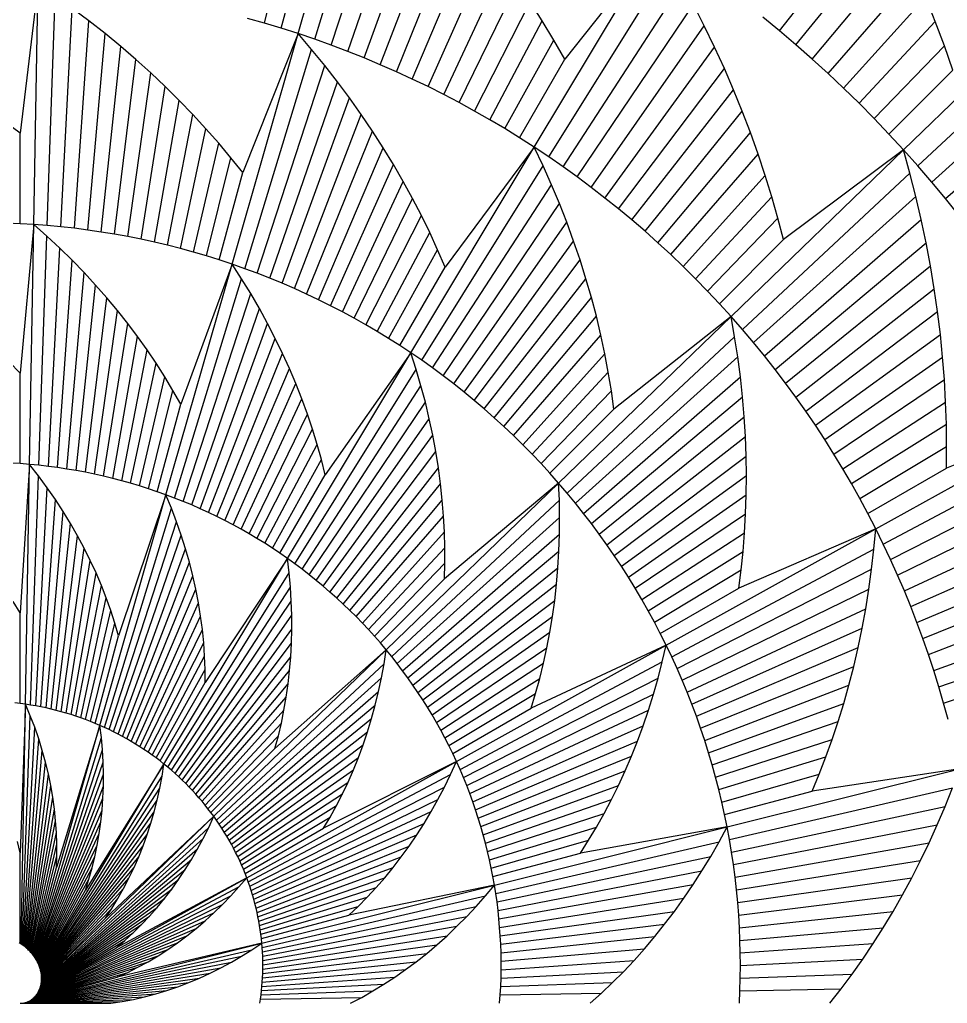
# Model space of a CAD drawing. Header units: metres. Extents: x -32.5 to 30, y -28.7 to 31.2.
# Drawn here: x -0.01 to 19.34, y 0 to 20.5 of the extents above; entities that cross this region are included whole.
import ezdxf

# ---------------------------------------------------------------- set-up
doc = ezdxf.new("R2010")
doc.units = ezdxf.units.M
for name, color, linetype in [('Fill', 3, 'Continuous'), ('Inner', 2, 'Continuous'), ('Outer', 1, 'Continuous')]:
    doc.layers.add(name, color=color, linetype=linetype)

msp = doc.modelspace()

# ---------------------------------------------------------------- linework, layer by layer
at = {"layer": 'Fill'}
for p, q in [((5.796, 20.213), (7.174, 25.02)), ((6.144, 20.096), (7.541, 24.665)), ((6.489, 19.972), (7.897, 24.305)), ((6.832, 19.843), (8.243, 23.94)), ((7.173, 19.707), (8.579, 23.571)), ((7.511, 19.566), (8.904, 23.197)), ((15.836, 20.269), (17.957, 22.984)), ((7.846, 19.419), (9.219, 22.819)), ((5.094, 20.43), (5.605, 22.479)), ((8.178, 19.267), (9.524, 22.437)), ((16.179, 19.979), (18.207, 22.483)), ((5.446, 20.325), (5.935, 22.149)), ((8.508, 19.108), (9.818, 22.052)), ((10.723, 17.846), (13.298, 22.132)), ((16.516, 19.683), (18.444, 21.981)), ((8.834, 18.944), (10.102, 21.663)), ((11.025, 17.644), (13.557, 21.696)), ((16.848, 19.381), (18.67, 21.478)), ((0.283, 16.234), (0.371, 21.233)), ((9.157, 18.775), (10.375, 21.271)), ((11.324, 17.437), (13.805, 21.258)), ((18.423, 17.791), (22.02, 21.264)), ((0.566, 16.212), (0.733, 20.987)), ((17.174, 19.074), (18.884, 20.973)), ((0.848, 16.186), (1.087, 20.735)), ((9.477, 18.6), (10.637, 20.877)), ((11.619, 17.226), (14.042, 20.818)), ((18.721, 17.457), (22.215, 20.716)), ((1.13, 16.155), (1.432, 20.478)), ((9.794, 18.419), (10.889, 20.479)), ((11.91, 17.009), (14.268, 20.376)), ((17.495, 18.761), (19.086, 20.468)), ((1.41, 16.119), (1.769, 20.214)), ((4.418, 15.407), (5.796, 20.213)), ((19.012, 17.119), (22.398, 20.167)), ((1.69, 16.078), (2.096, 19.946)), ((10.107, 18.233), (11.13, 20.08)), ((12.197, 16.787), (14.482, 19.933)), ((17.81, 18.443), (19.277, 19.962)), ((4.682, 15.314), (6.079, 19.883)), ((1.969, 16.032), (2.415, 19.672)), ((4.944, 15.217), (6.352, 19.549)), ((10.417, 18.042), (11.361, 19.678)), ((12.479, 16.561), (14.686, 19.489)), ((19.298, 16.775), (22.568, 19.618)), ((2.246, 15.982), (2.725, 19.393)), ((18.12, 18.12), (19.455, 19.455)), ((2.523, 15.926), (3.027, 19.109)), ((5.205, 15.115), (6.615, 19.212)), ((5.463, 15.009), (6.869, 18.872)), ((12.758, 16.329), (14.878, 19.044)), ((2.798, 15.866), (3.319, 18.821)), ((3.071, 15.801), (3.602, 18.528)), ((5.719, 14.898), (7.113, 18.529)), ((13.032, 16.093), (15.06, 18.598)), ((0, 16.25), (0, 18.139)), ((3.344, 15.732), (3.875, 18.232)), ((5.973, 14.783), (7.346, 18.183)), ((13.302, 15.853), (15.23, 18.151)), ((3.615, 15.658), (4.14, 17.931)), ((8.148, 13.56), (10.723, 17.846)), ((6.225, 14.664), (7.57, 17.835)), ((13.568, 15.608), (15.39, 17.704)), ((14.826, 14.318), (18.423, 17.791)), ((3.884, 15.579), (4.395, 17.627)), ((6.474, 14.541), (7.784, 17.484)), ((8.376, 13.404), (10.908, 17.456)), ((4.152, 15.495), (4.641, 17.32)), ((13.829, 15.358), (15.539, 17.257)), ((15.064, 14.047), (18.558, 17.306)), ((6.721, 14.413), (7.989, 17.132)), ((8.601, 13.244), (11.082, 17.065)), ((15.296, 13.773), (18.682, 16.821)), ((6.965, 14.281), (8.183, 16.777)), ((8.823, 13.08), (11.246, 16.673)), ((14.085, 15.104), (15.676, 16.811)), ((7.207, 14.145), (8.367, 16.422)), ((0.196, 11.234), (0.283, 16.234)), ((9.042, 12.913), (11.4, 16.281)), ((14.337, 14.846), (15.803, 16.365)), ((15.524, 13.495), (18.794, 16.338)), ((7.446, 14.005), (8.542, 16.065)), ((0.392, 11.215), (0.558, 15.99)), ((9.258, 12.742), (11.543, 15.888)), ((14.584, 14.584), (15.92, 15.92)), ((15.746, 13.213), (18.896, 15.855)), ((0.587, 11.193), (0.825, 15.742)), ((7.683, 13.86), (8.706, 15.707)), ((0.781, 11.167), (1.083, 15.49)), ((3.04, 10.601), (4.418, 15.407)), ((9.47, 12.567), (11.677, 15.496)), ((0.974, 11.138), (1.333, 15.233)), ((7.917, 13.712), (8.861, 15.348)), ((15.964, 12.927), (18.986, 15.375)), ((1.167, 11.105), (1.574, 14.973)), ((3.22, 10.533), (4.617, 15.102)), ((9.68, 12.389), (11.8, 15.104)), ((3.399, 10.462), (4.807, 14.794)), ((16.176, 12.638), (19.065, 14.896)), ((1.359, 11.07), (1.806, 14.709)), ((9.886, 12.208), (11.913, 14.712)), ((1.55, 11.03), (2.03, 14.441)), ((3.577, 10.388), (4.988, 14.485)), ((16.383, 12.346), (19.134, 14.418)), ((1.74, 10.988), (2.244, 14.171)), ((3.753, 10.311), (5.159, 14.174)), ((10.088, 12.023), (12.017, 14.321)), ((11.23, 10.844), (14.826, 14.318)), ((16.585, 12.05), (19.192, 13.944)), ((1.929, 10.942), (2.45, 13.897)), ((3.927, 10.23), (5.321, 13.861)), ((10.287, 11.834), (12.11, 13.931)), ((11.407, 10.637), (14.901, 13.896)), ((2.117, 10.893), (2.647, 13.62)), ((4.1, 10.148), (5.473, 13.547)), ((5.572, 9.274), (8.148, 13.56)), ((10.483, 11.643), (12.193, 13.542)), ((2.304, 10.841), (2.836, 13.341)), ((11.581, 10.427), (14.966, 13.476)), ((16.781, 11.75), (19.239, 13.471)), ((0, 11.25), (0, 13.139)), ((4.271, 10.062), (5.617, 13.232)), ((5.726, 9.164), (8.258, 13.215)), ((10.675, 11.448), (12.266, 13.154)), ((2.49, 10.786), (3.015, 13.059)), ((11.75, 10.214), (15.021, 13.057)), ((16.972, 11.448), (19.275, 13.001)), ((2.675, 10.727), (3.185, 12.776)), ((4.44, 9.973), (5.751, 12.917)), ((5.878, 9.051), (8.359, 12.871)), ((10.864, 11.25), (12.33, 12.768)), ((4.608, 9.881), (5.876, 12.6)), ((6.027, 8.935), (8.45, 12.528)), ((11.916, 9.999), (15.066, 12.641)), ((17.158, 11.142), (19.301, 12.534)), ((2.858, 10.665), (3.347, 12.49)), ((11.049, 11.049), (12.384, 12.384)), ((17.845, 9.891), (22.218, 12.316)), ((4.773, 9.787), (5.991, 12.284)), ((6.174, 8.817), (8.532, 12.185)), ((12.078, 9.781), (15.1, 12.228)), ((4.937, 9.69), (6.097, 11.967)), ((17.338, 10.834), (19.317, 12.07)), ((6.319, 8.697), (8.605, 11.843)), ((12.236, 9.56), (15.125, 11.817)), ((18.002, 9.572), (22.221, 11.815)), ((5.099, 9.59), (6.194, 11.65)), ((6.461, 8.574), (8.668, 11.503)), ((17.512, 10.523), (19.322, 11.61)), ((5.259, 9.487), (6.282, 11.334)), ((12.39, 9.336), (15.141, 11.409)), ((18.154, 9.25), (22.213, 11.318)), ((0.109, 6.235), (0.196, 11.234)), ((6.601, 8.449), (8.722, 11.163)), ((17.681, 10.208), (19.317, 11.153)), ((0.217, 6.218), (0.384, 10.993)), ((5.417, 9.382), (6.361, 11.018)), ((12.54, 9.111), (15.147, 11.005)), ((0.325, 6.2), (0.563, 10.749)), ((6.739, 8.322), (8.767, 10.826)), ((7.633, 7.371), (11.23, 10.844)), ((18.3, 8.926), (22.195, 10.825)), ((0.432, 6.179), (0.734, 10.502)), ((1.661, 5.794), (3.04, 10.601)), ((6.874, 8.192), (8.803, 10.491)), ((7.75, 7.227), (11.245, 10.486)), ((12.685, 8.882), (15.143, 10.603)), ((0.539, 6.157), (0.897, 10.253)), ((1.758, 5.751), (3.155, 10.32)), ((18.441, 8.599), (22.167, 10.337)), ((7.007, 8.061), (8.829, 10.157)), ((7.865, 7.082), (11.25, 10.13)), ((12.827, 8.652), (15.13, 10.205)), ((0.645, 6.133), (1.051, 10)), ((1.854, 5.706), (3.262, 10.039)), ((13.472, 7.467), (17.845, 9.891)), ((18.575, 8.27), (22.128, 9.852)), ((0.75, 6.107), (1.197, 9.746)), ((1.949, 5.66), (3.36, 9.757)), ((7.137, 7.927), (8.847, 9.826)), ((7.977, 6.934), (11.247, 9.777)), ((12.964, 8.419), (15.108, 9.811)), ((0.854, 6.079), (1.334, 9.49)), ((2.043, 5.612), (3.449, 9.475)), ((7.265, 7.791), (8.857, 9.497)), ((13.588, 7.225), (17.806, 9.468)), ((0.958, 6.05), (1.462, 9.232)), ((2.997, 4.988), (5.572, 9.274)), ((8.086, 6.785), (11.235, 9.428)), ((13.098, 8.184), (15.076, 9.421)), ((18.704, 7.939), (22.079, 9.372)), ((2.135, 5.563), (3.529, 9.193)), ((7.39, 7.653), (8.857, 9.172)), ((8.192, 6.634), (11.215, 9.081)), ((13.227, 7.947), (15.036, 9.035)), ((13.699, 6.98), (17.758, 9.048)), ((1.061, 6.018), (1.582, 8.973)), ((2.227, 5.512), (3.6, 8.911)), ((3.076, 4.923), (5.608, 8.975)), ((7.513, 7.513), (8.849, 8.849)), ((18.827, 7.607), (22.021, 8.897)), ((1.163, 5.985), (1.693, 8.712)), ((2.317, 5.459), (3.663, 8.63)), ((3.154, 4.857), (5.636, 8.678)), ((8.296, 6.482), (11.185, 8.739)), ((13.351, 7.708), (14.987, 8.653)), ((13.806, 6.734), (17.701, 8.633)), ((1.265, 5.95), (1.796, 8.45)), ((18.944, 7.272), (21.952, 8.427)), ((2.407, 5.405), (3.717, 8.349)), ((3.231, 4.79), (5.654, 8.382)), ((8.397, 6.327), (11.148, 8.4)), ((13.909, 6.486), (17.635, 8.223)), ((0, 6.25), (0, 8.139)), ((1.365, 5.914), (1.89, 8.187)), ((2.495, 5.35), (3.762, 8.069)), ((3.306, 4.722), (5.664, 8.089)), ((8.495, 6.172), (11.102, 8.066)), ((1.465, 5.876), (1.976, 7.924)), ((3.38, 4.652), (5.666, 7.798)), ((14.008, 6.237), (17.56, 7.818)), ((19.055, 6.935), (21.874, 7.961)), ((1.564, 5.836), (2.053, 7.66)), ((2.582, 5.293), (3.799, 7.79)), ((8.59, 6.015), (11.047, 7.735)), ((2.667, 5.235), (3.827, 7.512)), ((3.452, 4.581), (5.659, 7.509)), ((8.682, 5.856), (10.985, 7.409)), ((9.098, 5.043), (13.472, 7.467)), ((14.102, 5.986), (17.477, 7.418)), ((19.16, 6.597), (21.786, 7.502)), ((2.752, 5.175), (3.847, 7.235)), ((3.523, 4.509), (5.644, 7.223)), ((4.036, 3.898), (7.633, 7.371)), ((4.094, 3.817), (7.588, 7.076)), ((8.771, 5.696), (10.914, 7.088)), ((9.173, 4.877), (13.391, 7.12)), ((14.191, 5.734), (17.385, 7.024)), ((19.259, 6.258), (21.689, 7.047)), ((2.835, 5.114), (3.858, 6.961)), ((3.592, 4.436), (5.62, 6.94)), ((4.149, 3.736), (7.535, 6.784)), ((8.857, 5.535), (10.836, 6.771)), ((9.244, 4.71), (13.303, 6.778)), ((2.917, 5.052), (3.861, 6.688)), ((3.66, 4.362), (5.589, 6.66)), ((14.276, 5.48), (17.284, 6.635)), ((3.727, 4.287), (5.549, 6.384)), ((4.203, 3.654), (7.474, 6.497)), ((8.941, 5.372), (10.75, 6.459)), ((9.313, 4.542), (13.207, 6.442)), ((0.022, 1.236), (0.109, 6.235)), ((4.256, 3.571), (7.405, 6.214)), ((9.021, 5.208), (10.657, 6.153)), ((14.356, 5.225), (17.175, 6.251)), ((0.043, 1.221), (0.209, 5.996)), ((3.792, 4.211), (5.502, 6.11)), ((9.378, 4.373), (13.104, 6.11)), ((0.063, 1.207), (0.302, 5.756)), ((0.283, 0.988), (1.661, 5.794)), ((3.855, 4.134), (5.447, 5.841)), ((4.307, 3.487), (7.329, 5.935)), ((9.44, 4.203), (12.993, 5.785)), ((14.432, 4.969), (17.059, 5.874)), ((0.296, 0.97), (1.693, 5.539)), ((3.917, 4.056), (5.384, 5.575)), ((4.356, 3.403), (7.245, 5.661)), ((0.083, 1.192), (0.386, 5.514)), ((4.404, 3.318), (7.154, 5.391)), ((9.499, 4.032), (12.874, 5.465)), ((14.504, 4.713), (16.934, 5.502)), ((0.103, 1.176), (0.461, 5.272)), ((0.309, 0.951), (1.717, 5.284)), ((3.977, 3.977), (5.313, 5.313)), ((4.45, 3.233), (7.056, 5.127)), ((9.555, 3.861), (12.749, 5.151)), ((14.57, 4.455), (16.802, 5.137)), ((0.122, 1.16), (0.528, 5.028)), ((0.321, 0.932), (1.732, 5.03)), ((0.422, 0.702), (2.997, 4.988)), ((4.725, 2.619), (9.098, 5.043)), ((0.14, 1.144), (0.587, 4.784)), ((0.333, 0.914), (1.739, 4.777)), ((0.427, 0.683), (2.959, 4.735)), ((4.494, 3.147), (6.951, 4.867)), ((4.758, 2.53), (8.977, 4.773)), ((9.608, 3.688), (12.616, 4.843)), ((14.633, 4.196), (16.662, 4.778)), ((14.743, 3.676), (19.595, 4.885)), ((0.159, 1.128), (0.638, 4.539)), ((0.343, 0.895), (1.737, 4.525)), ((4.537, 3.06), (6.84, 4.613)), ((9.658, 3.515), (12.477, 4.541)), ((0.431, 0.664), (2.912, 4.485)), ((4.578, 2.973), (6.721, 4.365)), ((4.789, 2.44), (8.848, 4.508)), ((14.69, 3.936), (16.515, 4.425)), ((14.791, 3.415), (19.447, 4.49)), ((0.176, 1.111), (0.68, 4.294)), ((0.354, 0.876), (1.727, 4.275)), ((0.435, 0.645), (2.858, 4.237)), ((4.617, 2.885), (6.596, 4.122)), ((4.819, 2.35), (8.713, 4.25)), ((9.705, 3.342), (12.331, 4.246)), ((0.193, 1.094), (0.714, 4.049)), ((0.364, 0.857), (1.709, 4.027)), ((0.438, 0.626), (2.796, 3.993)), ((0.44, 0.425), (4.036, 3.898)), ((4.846, 2.26), (8.572, 3.997)), ((9.748, 3.167), (12.179, 3.957)), ((14.835, 3.153), (19.291, 4.1)), ((0.209, 1.077), (0.739, 3.804)), ((0.373, 0.837), (1.683, 3.781)), ((0.441, 0.607), (2.727, 3.753)), ((4.655, 2.797), (6.464, 3.884)), ((4.872, 2.169), (8.425, 3.751)), ((14.874, 2.891), (19.128, 3.718)), ((0.225, 1.06), (0.757, 3.559)), ((0.382, 0.818), (1.649, 3.537)), ((0.437, 0.407), (3.931, 3.666)), ((0.443, 0.588), (2.65, 3.516)), ((4.691, 2.708), (6.327, 3.653)), ((4.897, 2.078), (8.272, 3.511)), ((9.789, 2.993), (12.02, 3.675)), ((9.892, 2.466), (14.743, 3.676)), ((0.241, 1.042), (0.765, 3.316)), ((0.39, 0.799), (1.607, 3.296)), ((0.434, 0.39), (3.819, 3.439)), ((0.445, 0.569), (2.565, 3.283)), ((9.826, 2.818), (11.856, 3.4)), ((9.92, 2.29), (14.575, 3.365)), ((14.909, 2.629), (18.958, 3.343)), ((0, 1.25), (0, 3.139)), ((0.43, 0.374), (3.7, 3.217)), ((4.919, 1.987), (8.113, 3.278)), ((9.86, 2.642), (11.685, 3.131)), ((0.255, 1.024), (0.766, 3.073)), ((0.397, 0.78), (1.557, 3.057)), ((0.426, 0.357), (3.575, 3)), ((0.446, 0.55), (2.474, 3.055)), ((4.94, 1.896), (7.948, 3.051)), ((9.945, 2.114), (14.401, 3.061)), ((14.939, 2.366), (18.78, 2.974)), ((0.27, 1.006), (0.758, 2.831)), ((0.404, 0.76), (1.5, 2.821)), ((0.421, 0.341), (3.443, 2.788)), ((0.446, 0.532), (2.375, 2.83)), ((4.959, 1.805), (7.779, 2.831)), ((9.966, 1.937), (14.22, 2.764)), ((0.352, 0.195), (4.725, 2.619)), ((0.411, 0.741), (1.434, 2.587)), ((0.416, 0.325), (3.305, 2.582)), ((0.446, 0.514), (2.269, 2.61)), ((4.977, 1.714), (7.604, 2.618)), ((5.04, 1.257), (9.892, 2.466)), ((9.985, 1.761), (14.034, 2.474)), ((14.964, 2.103), (18.595, 2.613)), ((0.343, 0.183), (4.562, 2.426)), ((0.41, 0.309), (3.161, 2.382)), ((0.417, 0.722), (1.361, 2.358)), ((0.446, 0.495), (2.156, 2.395)), ((4.993, 1.622), (7.424, 2.412)), ((14.985, 1.84), (18.403, 2.26)), ((0.325, 0.158), (4.219, 2.058)), ((0.334, 0.17), (4.393, 2.238)), ((0.405, 0.294), (3.011, 2.188)), ((0.445, 0.477), (2.037, 2.184)), ((5.007, 1.531), (7.239, 2.213)), ((5.048, 1.165), (9.703, 2.24)), ((10, 1.584), (13.841, 2.192)), ((0.315, 0.147), (4.041, 1.884)), ((0.398, 0.279), (2.856, 2)), ((0.444, 0.46), (1.91, 1.978)), ((5.02, 1.439), (7.049, 2.021)), ((5.054, 1.074), (9.51, 2.021)), ((10.013, 1.407), (13.644, 1.917)), ((15.001, 1.577), (18.205, 1.913)), ((0.305, 0.136), (3.857, 1.717)), ((0.384, 0.25), (2.528, 1.641)), ((0.391, 0.264), (2.694, 1.817)), ((0.442, 0.442), (1.778, 1.778)), ((5.031, 1.348), (6.855, 1.837)), ((5.058, 0.983), (9.312, 1.81)), ((10.022, 1.231), (13.441, 1.65)), ((0.294, 0.125), (3.669, 1.557)), ((0.377, 0.236), (2.356, 1.472)), ((5.061, 0.892), (9.109, 1.606)), ((15.012, 1.313), (18.001, 1.575)), ((0.189, 0.047), (5.04, 1.257)), ((0.272, 0.105), (3.28, 1.259)), ((0.283, 0.114), (3.477, 1.405)), ((0.369, 0.222), (2.179, 1.309)), ((5.062, 0.802), (8.903, 1.41)), ((10.028, 1.054), (13.233, 1.391)), ((15.019, 1.05), (17.79, 1.244)), ((0.176, 0.041), (4.831, 1.115)), ((0.261, 0.095), (3.08, 1.121)), ((0.361, 0.208), (1.997, 1.153)), ((5.059, 0.621), (8.478, 1.041)), ((5.061, 0.711), (8.692, 1.222)), ((10.031, 0.878), (13.02, 1.139)), ((0.15, 0.029), (4.404, 0.856)), ((0.163, 0.035), (4.619, 0.982)), ((0.238, 0.077), (2.668, 0.867)), ((0.25, 0.086), (2.876, 0.99)), ((5.055, 0.531), (8.26, 0.868)), ((10.031, 0.701), (12.802, 0.895)), ((15.021, 0.787), (17.573, 0.921)), ((0.123, 0.02), (3.964, 0.628)), ((0.137, 0.024), (4.185, 0.738)), ((0.214, 0.061), (2.243, 0.643)), ((0.226, 0.069), (2.457, 0.751)), ((5.05, 0.442), (8.039, 0.703)), ((10.028, 0.526), (12.58, 0.659)), ((0.096, 0.012), (3.515, 0.432)), ((0.11, 0.015), (3.741, 0.526)), ((0.201, 0.054), (2.026, 0.543)), ((5.043, 0.353), (7.814, 0.546)), ((10.022, 0.35), (12.354, 0.431)), ((15.019, 0.524), (17.351, 0.606)), ((0.069, 0.006), (3.058, 0.268)), ((0.083, 0.009), (3.287, 0.346)), ((5.025, 0.175), (7.357, 0.257)), ((5.035, 0.264), (7.587, 0.398)), ((10.012, 0.175), (12.123, 0.212)), ((15.012, 0.262), (17.122, 0.299)), ((0, 0), (1.889, 0)), ((0.014, 0), (2.125, 0.037)), ((0.028, 0.001), (2.36, 0.082)), ((0.042, 0.002), (2.594, 0.136)), ((0.055, 0.004), (2.826, 0.198)), ((5.013, 0.088), (7.124, 0.124))]:
    msp.add_line(p, q, dxfattribs=at)
at = {"layer": 'Inner'}
for p, q in [((5.094, 20.43), (4.74, 20.529)), ((15.836, 20.269), (15.488, 20.554)), ((5.446, 20.325), (5.094, 20.43)), ((5.796, 20.213), (5.446, 20.325)), ((6.144, 20.096), (5.796, 20.213)), ((6.489, 19.972), (6.144, 20.096)), ((16.179, 19.979), (15.836, 20.269)), ((6.832, 19.843), (6.489, 19.972)), ((16.516, 19.683), (16.179, 19.979)), ((7.173, 19.707), (6.832, 19.843)), ((7.511, 19.566), (7.173, 19.707)), ((7.846, 19.419), (7.511, 19.566)), ((16.848, 19.381), (16.516, 19.683)), ((8.178, 19.267), (7.846, 19.419)), ((17.174, 19.074), (16.848, 19.381)), ((8.508, 19.108), (8.178, 19.267)), ((8.834, 18.944), (8.508, 19.108)), ((17.495, 18.761), (17.174, 19.074)), ((9.157, 18.775), (8.834, 18.944)), ((9.477, 18.6), (9.157, 18.775)), ((17.81, 18.443), (17.495, 18.761)), ((9.794, 18.419), (9.477, 18.6)), ((10.107, 18.233), (9.794, 18.419)), ((18.12, 18.12), (17.81, 18.443)), ((10.417, 18.042), (10.107, 18.233)), ((18.423, 17.791), (18.12, 18.12)), ((10.723, 17.846), (10.417, 18.042)), ((11.025, 17.644), (10.723, 17.846)), ((11.324, 17.437), (11.025, 17.644)), ((18.721, 17.457), (18.423, 17.791)), ((11.619, 17.226), (11.324, 17.437)), ((19.012, 17.119), (18.721, 17.457)), ((11.91, 17.009), (11.619, 17.226)), ((19.298, 16.775), (19.012, 17.119)), ((12.197, 16.787), (11.91, 17.009)), ((12.479, 16.561), (12.197, 16.787)), ((19.577, 16.427), (19.298, 16.775)), ((12.758, 16.329), (12.479, 16.561)), ((0, 16.25), (-0.284, 16.261)), ((0.283, 16.234), (0, 16.25)), ((0.566, 16.212), (0.283, 16.234)), ((0.848, 16.186), (0.566, 16.212)), ((13.032, 16.093), (12.758, 16.329)), ((1.13, 16.155), (0.848, 16.186)), ((1.41, 16.119), (1.13, 16.155)), ((1.69, 16.078), (1.41, 16.119)), ((1.969, 16.032), (1.69, 16.078)), ((2.246, 15.982), (1.969, 16.032)), ((13.302, 15.853), (13.032, 16.093)), ((2.523, 15.926), (2.246, 15.982)), ((2.798, 15.866), (2.523, 15.926)), ((3.071, 15.801), (2.798, 15.866)), ((3.344, 15.732), (3.071, 15.801)), ((13.568, 15.608), (13.302, 15.853)), ((3.615, 15.658), (3.344, 15.732)), ((3.884, 15.579), (3.615, 15.658)), ((13.829, 15.358), (13.568, 15.608)), ((4.152, 15.495), (3.884, 15.579)), ((4.418, 15.407), (4.152, 15.495)), ((4.682, 15.314), (4.418, 15.407)), ((4.944, 15.217), (4.682, 15.314)), ((5.205, 15.115), (4.944, 15.217)), ((14.085, 15.104), (13.829, 15.358)), ((5.463, 15.009), (5.205, 15.115)), ((5.719, 14.898), (5.463, 15.009)), ((14.337, 14.846), (14.085, 15.104)), ((5.973, 14.783), (5.719, 14.898)), ((6.225, 14.664), (5.973, 14.783)), ((14.584, 14.584), (14.337, 14.846)), ((6.474, 14.541), (6.225, 14.664)), ((14.826, 14.318), (14.584, 14.584)), ((6.721, 14.413), (6.474, 14.541)), ((6.965, 14.281), (6.721, 14.413)), ((7.207, 14.145), (6.965, 14.281)), ((15.064, 14.047), (14.826, 14.318)), ((7.446, 14.005), (7.207, 14.145)), ((7.683, 13.86), (7.446, 14.005)), ((15.296, 13.773), (15.064, 14.047)), ((7.917, 13.712), (7.683, 13.86)), ((15.524, 13.495), (15.296, 13.773)), ((8.148, 13.56), (7.917, 13.712)), ((8.376, 13.404), (8.148, 13.56)), ((8.601, 13.244), (8.376, 13.404)), ((15.746, 13.213), (15.524, 13.495)), ((8.823, 13.08), (8.601, 13.244)), ((15.964, 12.927), (15.746, 13.213)), ((9.042, 12.913), (8.823, 13.08)), ((16.176, 12.638), (15.964, 12.927)), ((9.258, 12.742), (9.042, 12.913)), ((9.47, 12.567), (9.258, 12.742)), ((9.68, 12.389), (9.47, 12.567)), ((16.383, 12.346), (16.176, 12.638)), ((9.886, 12.208), (9.68, 12.389)), ((16.585, 12.05), (16.383, 12.346)), ((10.088, 12.023), (9.886, 12.208)), ((10.287, 11.834), (10.088, 12.023)), ((16.781, 11.75), (16.585, 12.05)), ((10.483, 11.643), (10.287, 11.834)), ((16.972, 11.448), (16.781, 11.75)), ((10.675, 11.448), (10.483, 11.643)), ((10.864, 11.25), (10.675, 11.448)), ((17.158, 11.142), (16.972, 11.448)), ((0, 11.25), (-0.197, 11.262)), ((0.196, 11.234), (0, 11.25)), ((0.392, 11.215), (0.196, 11.234)), ((0.587, 11.193), (0.392, 11.215)), ((0.781, 11.167), (0.587, 11.193)), ((0.974, 11.138), (0.781, 11.167)), ((1.167, 11.105), (0.974, 11.138)), ((1.359, 11.07), (1.167, 11.105)), ((11.049, 11.049), (10.864, 11.25)), ((17.338, 10.834), (17.158, 11.142)), ((1.55, 11.03), (1.359, 11.07)), ((1.74, 10.988), (1.55, 11.03)), ((1.929, 10.942), (1.74, 10.988)), ((2.117, 10.893), (1.929, 10.942)), ((2.304, 10.841), (2.117, 10.893)), ((11.23, 10.844), (11.049, 11.049)), ((2.49, 10.786), (2.304, 10.841)), ((2.675, 10.727), (2.49, 10.786)), ((2.858, 10.665), (2.675, 10.727)), ((3.04, 10.601), (2.858, 10.665)), ((11.407, 10.637), (11.23, 10.844)), ((17.512, 10.523), (17.338, 10.834)), ((3.22, 10.533), (3.04, 10.601)), ((3.399, 10.462), (3.22, 10.533)), ((3.577, 10.388), (3.399, 10.462)), ((11.581, 10.427), (11.407, 10.637)), ((17.681, 10.208), (17.512, 10.523)), ((3.753, 10.311), (3.577, 10.388)), ((3.927, 10.23), (3.753, 10.311)), ((11.75, 10.214), (11.581, 10.427)), ((4.1, 10.148), (3.927, 10.23)), ((4.271, 10.062), (4.1, 10.148)), ((4.44, 9.973), (4.271, 10.062)), ((11.916, 9.999), (11.75, 10.214)), ((17.845, 9.891), (17.681, 10.208)), ((4.608, 9.881), (4.44, 9.973)), ((4.773, 9.787), (4.608, 9.881)), ((12.078, 9.781), (11.916, 9.999)), ((18.002, 9.572), (17.845, 9.891)), ((4.937, 9.69), (4.773, 9.787)), ((5.099, 9.59), (4.937, 9.69)), ((12.236, 9.56), (12.078, 9.781)), ((5.259, 9.487), (5.099, 9.59)), ((5.417, 9.382), (5.259, 9.487)), ((12.39, 9.336), (12.236, 9.56)), ((18.154, 9.25), (18.002, 9.572)), ((5.572, 9.274), (5.417, 9.382)), ((5.726, 9.164), (5.572, 9.274)), ((12.54, 9.111), (12.39, 9.336)), ((18.3, 8.926), (18.154, 9.25)), ((5.878, 9.051), (5.726, 9.164)), ((6.027, 8.935), (5.878, 9.051)), ((12.685, 8.882), (12.54, 9.111)), ((6.174, 8.817), (6.027, 8.935)), ((6.319, 8.697), (6.174, 8.817)), ((12.827, 8.652), (12.685, 8.882)), ((18.441, 8.599), (18.3, 8.926)), ((6.461, 8.574), (6.319, 8.697)), ((12.964, 8.419), (12.827, 8.652)), ((6.601, 8.449), (6.461, 8.574)), ((6.739, 8.322), (6.601, 8.449)), ((13.098, 8.184), (12.964, 8.419)), ((18.575, 8.27), (18.441, 8.599)), ((6.874, 8.192), (6.739, 8.322)), ((18.704, 7.939), (18.575, 8.27)), ((7.007, 8.061), (6.874, 8.192)), ((7.137, 7.927), (7.007, 8.061)), ((13.227, 7.947), (13.098, 8.184)), ((7.265, 7.791), (7.137, 7.927)), ((13.351, 7.708), (13.227, 7.947)), ((18.827, 7.607), (18.704, 7.939)), ((7.39, 7.653), (7.265, 7.791)), ((7.513, 7.513), (7.39, 7.653)), ((13.472, 7.467), (13.351, 7.708)), ((18.944, 7.272), (18.827, 7.607)), ((7.633, 7.371), (7.513, 7.513)), ((13.588, 7.225), (13.472, 7.467)), ((7.75, 7.227), (7.633, 7.371)), ((7.865, 7.082), (7.75, 7.227)), ((13.699, 6.98), (13.588, 7.225)), ((19.055, 6.935), (18.944, 7.272)), ((7.977, 6.934), (7.865, 7.082)), ((13.806, 6.734), (13.699, 6.98)), ((8.086, 6.785), (7.977, 6.934)), ((8.192, 6.634), (8.086, 6.785)), ((19.16, 6.597), (19.055, 6.935)), ((8.296, 6.482), (8.192, 6.634)), ((13.909, 6.486), (13.806, 6.734)), ((19.259, 6.258), (19.16, 6.597)), ((8.397, 6.327), (8.296, 6.482)), ((14.008, 6.237), (13.909, 6.486)), ((0, 6.25), (-0.109, 6.263)), ((0.109, 6.235), (0, 6.25)), ((0.217, 6.218), (0.109, 6.235)), ((0.325, 6.2), (0.217, 6.218)), ((0.432, 6.179), (0.325, 6.2)), ((0.539, 6.157), (0.432, 6.179)), ((0.645, 6.133), (0.539, 6.157)), ((8.495, 6.172), (8.397, 6.327)), ((8.59, 6.015), (8.495, 6.172)), ((14.102, 5.986), (14.008, 6.237)), ((19.352, 5.916), (19.259, 6.258)), ((0.75, 6.107), (0.645, 6.133)), ((0.854, 6.079), (0.75, 6.107)), ((0.958, 6.05), (0.854, 6.079)), ((1.061, 6.018), (0.958, 6.05)), ((1.163, 5.985), (1.061, 6.018)), ((1.265, 5.95), (1.163, 5.985)), ((1.365, 5.914), (1.265, 5.95)), ((8.682, 5.856), (8.59, 6.015)), ((14.191, 5.734), (14.102, 5.986)), ((1.465, 5.876), (1.365, 5.914)), ((1.564, 5.836), (1.465, 5.876)), ((1.661, 5.794), (1.564, 5.836)), ((1.758, 5.751), (1.661, 5.794)), ((1.854, 5.706), (1.758, 5.751)), ((8.771, 5.696), (8.682, 5.856)), ((1.949, 5.66), (1.854, 5.706)), ((2.043, 5.612), (1.949, 5.66)), ((2.135, 5.563), (2.043, 5.612)), ((2.227, 5.512), (2.135, 5.563)), ((8.857, 5.535), (8.771, 5.696)), ((14.276, 5.48), (14.191, 5.734)), ((2.317, 5.459), (2.227, 5.512)), ((2.407, 5.405), (2.317, 5.459)), ((2.495, 5.35), (2.407, 5.405)), ((2.582, 5.293), (2.495, 5.35)), ((8.941, 5.372), (8.857, 5.535)), ((9.021, 5.208), (8.941, 5.372)), ((14.356, 5.225), (14.276, 5.48)), ((2.667, 5.235), (2.582, 5.293)), ((2.752, 5.175), (2.667, 5.235)), ((2.835, 5.114), (2.752, 5.175)), ((9.098, 5.043), (9.021, 5.208)), ((14.432, 4.969), (14.356, 5.225)), ((2.917, 5.052), (2.835, 5.114)), ((2.997, 4.988), (2.917, 5.052)), ((3.076, 4.923), (2.997, 4.988)), ((3.154, 4.857), (3.076, 4.923)), ((9.173, 4.877), (9.098, 5.043)), ((14.504, 4.713), (14.432, 4.969)), ((3.231, 4.79), (3.154, 4.857)), ((3.306, 4.722), (3.231, 4.79)), ((3.38, 4.652), (3.306, 4.722)), ((9.244, 4.71), (9.173, 4.877)), ((3.452, 4.581), (3.38, 4.652)), ((3.523, 4.509), (3.452, 4.581)), ((9.313, 4.542), (9.244, 4.71)), ((9.378, 4.373), (9.313, 4.542)), ((14.57, 4.455), (14.504, 4.713)), ((3.592, 4.436), (3.523, 4.509)), ((3.66, 4.362), (3.592, 4.436)), ((3.727, 4.287), (3.66, 4.362)), ((9.44, 4.203), (9.378, 4.373)), ((14.633, 4.196), (14.57, 4.455)), ((3.792, 4.211), (3.727, 4.287)), ((3.855, 4.134), (3.792, 4.211)), ((3.917, 4.056), (3.855, 4.134)), ((9.499, 4.032), (9.44, 4.203)), ((14.69, 3.936), (14.633, 4.196)), ((3.977, 3.977), (3.917, 4.056)), ((4.036, 3.898), (3.977, 3.977)), ((4.094, 3.817), (4.036, 3.898)), ((9.555, 3.861), (9.499, 4.032)), ((14.743, 3.676), (14.69, 3.936)), ((4.149, 3.736), (4.094, 3.817)), ((4.203, 3.654), (4.149, 3.736)), ((9.608, 3.688), (9.555, 3.861)), ((4.256, 3.571), (4.203, 3.654)), ((4.307, 3.487), (4.256, 3.571)), ((4.356, 3.403), (4.307, 3.487)), ((9.658, 3.515), (9.608, 3.688)), ((9.705, 3.342), (9.658, 3.515)), ((14.791, 3.415), (14.743, 3.676)), ((4.404, 3.318), (4.356, 3.403)), ((4.45, 3.233), (4.404, 3.318)), ((9.748, 3.167), (9.705, 3.342)), ((14.835, 3.153), (14.791, 3.415)), ((4.494, 3.147), (4.45, 3.233)), ((4.537, 3.06), (4.494, 3.147)), ((9.789, 2.993), (9.748, 3.167)), ((14.874, 2.891), (14.835, 3.153)), ((4.578, 2.973), (4.537, 3.06)), ((4.617, 2.885), (4.578, 2.973)), ((4.655, 2.797), (4.617, 2.885)), ((9.826, 2.818), (9.789, 2.993)), ((14.909, 2.629), (14.874, 2.891)), ((4.691, 2.708), (4.655, 2.797)), ((4.725, 2.619), (4.691, 2.708)), ((9.86, 2.642), (9.826, 2.818)), ((4.758, 2.53), (4.725, 2.619)), ((4.789, 2.44), (4.758, 2.53)), ((9.892, 2.466), (9.86, 2.642)), ((9.92, 2.29), (9.892, 2.466)), ((14.939, 2.366), (14.909, 2.629)), ((4.819, 2.35), (4.789, 2.44)), ((4.846, 2.26), (4.819, 2.35)), ((4.872, 2.169), (4.846, 2.26)), ((9.945, 2.114), (9.92, 2.29)), ((14.964, 2.103), (14.939, 2.366)), ((4.897, 2.078), (4.872, 2.169)), ((4.919, 1.987), (4.897, 2.078)), ((9.966, 1.937), (9.945, 2.114)), ((14.985, 1.84), (14.964, 2.103)), ((4.94, 1.896), (4.919, 1.987)), ((4.959, 1.805), (4.94, 1.896)), ((9.985, 1.761), (9.966, 1.937)), ((4.977, 1.714), (4.959, 1.805)), ((4.993, 1.622), (4.977, 1.714)), ((10, 1.584), (9.985, 1.761)), ((15.001, 1.577), (14.985, 1.84)), ((5.007, 1.531), (4.993, 1.622)), ((5.02, 1.439), (5.007, 1.531)), ((5.031, 1.348), (5.02, 1.439)), ((10.013, 1.407), (10, 1.584)), ((15.012, 1.313), (15.001, 1.577)), ((0, 1.25), (-0.022, 1.264)), ((0.022, 1.236), (0, 1.25)), ((0.043, 1.221), (0.022, 1.236)), ((5.04, 1.257), (5.031, 1.348)), ((5.048, 1.165), (5.04, 1.257)), ((10.022, 1.231), (10.013, 1.407)), ((10.028, 1.054), (10.022, 1.231)), ((15.019, 1.05), (15.012, 1.313)), ((0.063, 1.207), (0.043, 1.221)), ((0.083, 1.192), (0.063, 1.207)), ((0.103, 1.176), (0.083, 1.192)), ((0.122, 1.16), (0.103, 1.176)), ((0.14, 1.144), (0.122, 1.16)), ((0.159, 1.128), (0.14, 1.144)), ((0.176, 1.111), (0.159, 1.128)), ((0.193, 1.094), (0.176, 1.111)), ((0.209, 1.077), (0.193, 1.094)), ((0.225, 1.06), (0.209, 1.077)), ((0.241, 1.042), (0.225, 1.06)), ((0.255, 1.024), (0.241, 1.042)), ((5.054, 1.074), (5.048, 1.165)), ((5.058, 0.983), (5.054, 1.074)), ((10.031, 0.878), (10.028, 1.054)), ((15.021, 0.787), (15.019, 1.05)), ((0.27, 1.006), (0.255, 1.024)), ((0.283, 0.988), (0.27, 1.006)), ((0.296, 0.97), (0.283, 0.988)), ((0.309, 0.951), (0.296, 0.97)), ((0.321, 0.932), (0.309, 0.951)), ((0.333, 0.914), (0.321, 0.932)), ((0.343, 0.895), (0.333, 0.914)), ((0.354, 0.876), (0.343, 0.895)), ((0.364, 0.857), (0.354, 0.876)), ((0.373, 0.837), (0.364, 0.857)), ((0.382, 0.818), (0.373, 0.837)), ((5.061, 0.892), (5.058, 0.983)), ((5.062, 0.802), (5.061, 0.892)), ((10.031, 0.701), (10.031, 0.878)), ((0.39, 0.799), (0.382, 0.818)), ((0.397, 0.78), (0.39, 0.799)), ((0.404, 0.76), (0.397, 0.78)), ((0.411, 0.741), (0.404, 0.76)), ((0.417, 0.722), (0.411, 0.741)), ((0.422, 0.702), (0.417, 0.722)), ((0.427, 0.683), (0.422, 0.702)), ((0.431, 0.664), (0.427, 0.683)), ((0.435, 0.645), (0.431, 0.664)), ((0.438, 0.626), (0.435, 0.645)), ((0.441, 0.607), (0.438, 0.626)), ((5.055, 0.531), (5.059, 0.621)), ((5.059, 0.621), (5.061, 0.711)), ((5.061, 0.711), (5.062, 0.802)), ((10.028, 0.526), (10.031, 0.701)), ((15.019, 0.524), (15.021, 0.787)), ((0.437, 0.407), (0.44, 0.425)), ((0.44, 0.425), (0.442, 0.442)), ((0.443, 0.588), (0.441, 0.607)), ((0.442, 0.442), (0.444, 0.46)), ((0.445, 0.569), (0.443, 0.588)), ((0.444, 0.46), (0.445, 0.477)), ((0.446, 0.55), (0.445, 0.569)), ((0.445, 0.477), (0.446, 0.495)), ((0.446, 0.532), (0.446, 0.55)), ((0.446, 0.514), (0.446, 0.532)), ((0.446, 0.495), (0.446, 0.514)), ((5.043, 0.353), (5.05, 0.442)), ((5.05, 0.442), (5.055, 0.531)), ((10.022, 0.35), (10.028, 0.526)), ((15.012, 0.262), (15.019, 0.524)), ((0.352, 0.195), (0.361, 0.208)), ((0.361, 0.208), (0.369, 0.222)), ((0.369, 0.222), (0.377, 0.236)), ((0.377, 0.236), (0.384, 0.25)), ((0.384, 0.25), (0.391, 0.264)), ((0.391, 0.264), (0.398, 0.279)), ((0.398, 0.279), (0.405, 0.294)), ((0.405, 0.294), (0.41, 0.309)), ((0.41, 0.309), (0.416, 0.325)), ((0.416, 0.325), (0.421, 0.341)), ((0.421, 0.341), (0.426, 0.357)), ((0.426, 0.357), (0.43, 0.374)), ((0.43, 0.374), (0.434, 0.39)), ((0.434, 0.39), (0.437, 0.407)), ((5.025, 0.175), (5.035, 0.264)), ((5.035, 0.264), (5.043, 0.353)), ((10.012, 0.175), (10.022, 0.35)), ((15, 0), (15.012, 0.262)), ((0, 0), (0, 0)), ((0, 0), (0.014, 0)), ((0.014, 0), (0.028, 0.001)), ((0.028, 0.001), (0.042, 0.002)), ((0.042, 0.002), (0.055, 0.004)), ((0.055, 0.004), (0.069, 0.006)), ((0.069, 0.006), (0.083, 0.009)), ((0.083, 0.009), (0.096, 0.012)), ((0.096, 0.012), (0.11, 0.015)), ((0.11, 0.015), (0.123, 0.02)), ((0.123, 0.02), (0.137, 0.024)), ((0.137, 0.024), (0.15, 0.029)), ((0.15, 0.029), (0.163, 0.035)), ((0.163, 0.035), (0.176, 0.041)), ((0.176, 0.041), (0.189, 0.047)), ((0.189, 0.047), (0.201, 0.054)), ((0.201, 0.054), (0.214, 0.061)), ((0.214, 0.061), (0.226, 0.069)), ((0.226, 0.069), (0.238, 0.077)), ((0.238, 0.077), (0.25, 0.086)), ((0.25, 0.086), (0.261, 0.095)), ((0.261, 0.095), (0.272, 0.105)), ((0.272, 0.105), (0.283, 0.114)), ((0.283, 0.114), (0.294, 0.125)), ((0.294, 0.125), (0.305, 0.136)), ((0.305, 0.136), (0.315, 0.147)), ((0.315, 0.147), (0.325, 0.158)), ((0.325, 0.158), (0.334, 0.17)), ((0.334, 0.17), (0.343, 0.183)), ((0.343, 0.183), (0.352, 0.195)), ((5, 0), (5.013, 0.088)), ((5.013, 0.088), (5.025, 0.175)), ((10, 0), (10.012, 0.175))]:
    msp.add_line(p, q, dxfattribs=at)
at = {"layer": 'Outer'}
for p, q in [((13.298, 22.132), (11.361, 19.678)), ((0.371, 21.233), (0, 18.139)), ((19.086, 20.468), (18.884, 20.973)), ((1.432, 20.478), (1.087, 20.735)), ((10.889, 20.479), (10.637, 20.877)), ((14.268, 20.376), (14.042, 20.818)), ((1.769, 20.214), (1.432, 20.478)), ((11.13, 20.08), (10.889, 20.479)), ((14.482, 19.933), (14.268, 20.376)), ((19.277, 19.962), (19.086, 20.468)), ((2.096, 19.946), (1.769, 20.214)), ((5.796, 20.213), (4.641, 17.32)), ((6.079, 19.883), (5.796, 20.213)), ((2.415, 19.672), (2.096, 19.946)), ((11.361, 19.678), (11.13, 20.08)), ((14.686, 19.489), (14.482, 19.933)), ((19.455, 19.455), (19.277, 19.962)), ((6.352, 19.549), (6.079, 19.883)), ((2.725, 19.393), (2.415, 19.672)), ((6.615, 19.212), (6.352, 19.549)), ((14.878, 19.044), (14.686, 19.489)), ((3.027, 19.109), (2.725, 19.393)), ((3.319, 18.821), (3.027, 19.109)), ((6.869, 18.872), (6.615, 19.212)), ((7.113, 18.529), (6.869, 18.872)), ((15.06, 18.598), (14.878, 19.044)), ((3.602, 18.528), (3.319, 18.821)), ((3.875, 18.232), (3.602, 18.528)), ((7.346, 18.183), (7.113, 18.529)), ((15.23, 18.151), (15.06, 18.598)), ((0, 18.139), (-0.321, 18.372)), ((4.14, 17.931), (3.875, 18.232)), ((7.57, 17.835), (7.346, 18.183)), ((15.39, 17.704), (15.23, 18.151)), ((4.395, 17.627), (4.14, 17.931)), ((10.723, 17.846), (8.861, 15.348)), ((10.908, 17.456), (10.723, 17.846)), ((7.784, 17.484), (7.57, 17.835)), ((15.539, 17.257), (15.39, 17.704)), ((18.423, 17.791), (15.92, 15.92)), ((18.558, 17.306), (18.423, 17.791)), ((4.641, 17.32), (4.395, 17.627)), ((7.989, 17.132), (7.784, 17.484)), ((11.082, 17.065), (10.908, 17.456)), ((15.676, 16.811), (15.539, 17.257)), ((18.682, 16.821), (18.558, 17.306)), ((8.183, 16.777), (7.989, 17.132)), ((11.246, 16.673), (11.082, 17.065)), ((18.794, 16.338), (18.682, 16.821)), ((8.367, 16.422), (8.183, 16.777)), ((11.4, 16.281), (11.246, 16.673)), ((15.803, 16.365), (15.676, 16.811)), ((8.542, 16.065), (8.367, 16.422)), ((0.283, 16.234), (0, 13.139)), ((0.558, 15.99), (0.283, 16.234)), ((11.543, 15.888), (11.4, 16.281)), ((15.92, 15.92), (15.803, 16.365)), ((18.896, 15.855), (18.794, 16.338)), ((8.706, 15.707), (8.542, 16.065)), ((0.825, 15.742), (0.558, 15.99)), ((11.677, 15.496), (11.543, 15.888)), ((18.986, 15.375), (18.896, 15.855)), ((1.083, 15.49), (0.825, 15.742)), ((8.861, 15.348), (8.706, 15.707)), ((1.333, 15.233), (1.083, 15.49)), ((4.418, 15.407), (3.347, 12.49)), ((4.617, 15.102), (4.418, 15.407)), ((11.8, 15.104), (11.677, 15.496)), ((1.574, 14.973), (1.333, 15.233)), ((19.065, 14.896), (18.986, 15.375)), ((1.806, 14.709), (1.574, 14.973)), ((4.807, 14.794), (4.617, 15.102)), ((11.913, 14.712), (11.8, 15.104)), ((4.988, 14.485), (4.807, 14.794)), ((19.134, 14.418), (19.065, 14.896)), ((2.03, 14.441), (1.806, 14.709)), ((12.017, 14.321), (11.913, 14.712)), ((2.244, 14.171), (2.03, 14.441)), ((5.159, 14.174), (4.988, 14.485)), ((19.192, 13.944), (19.134, 14.418)), ((2.45, 13.897), (2.244, 14.171)), ((5.321, 13.861), (5.159, 14.174)), ((12.11, 13.931), (12.017, 14.321)), ((14.826, 14.318), (12.384, 12.384)), ((14.901, 13.896), (14.826, 14.318)), ((19.239, 13.471), (19.192, 13.944)), ((2.647, 13.62), (2.45, 13.897)), ((5.473, 13.547), (5.321, 13.861)), ((12.193, 13.542), (12.11, 13.931)), ((14.966, 13.476), (14.901, 13.896)), ((2.836, 13.341), (2.647, 13.62)), ((5.617, 13.232), (5.473, 13.547)), ((8.148, 13.56), (6.361, 11.018)), ((8.258, 13.215), (8.148, 13.56)), ((12.266, 13.154), (12.193, 13.542)), ((0, 13.139), (-0.233, 13.373)), ((3.015, 13.059), (2.836, 13.341)), ((15.021, 13.057), (14.966, 13.476)), ((19.275, 13.001), (19.239, 13.471)), ((5.751, 12.917), (5.617, 13.232)), ((8.359, 12.871), (8.258, 13.215)), ((12.33, 12.768), (12.266, 13.154)), ((3.185, 12.776), (3.015, 13.059)), ((15.066, 12.641), (15.021, 13.057)), ((19.301, 12.534), (19.275, 13.001)), ((3.347, 12.49), (3.185, 12.776)), ((5.876, 12.6), (5.751, 12.917)), ((8.45, 12.528), (8.359, 12.871)), ((12.384, 12.384), (12.33, 12.768)), ((5.991, 12.284), (5.876, 12.6)), ((8.532, 12.185), (8.45, 12.528)), ((15.1, 12.228), (15.066, 12.641)), ((19.317, 12.07), (19.301, 12.534)), ((22.218, 12.316), (19.317, 11.153)), ((6.097, 11.967), (5.991, 12.284)), ((8.605, 11.843), (8.532, 12.185)), ((15.125, 11.817), (15.1, 12.228)), ((6.194, 11.65), (6.097, 11.967)), ((19.322, 11.61), (19.317, 12.07)), ((8.668, 11.503), (8.605, 11.843)), ((15.141, 11.409), (15.125, 11.817)), ((6.282, 11.334), (6.194, 11.65)), ((8.722, 11.163), (8.668, 11.503)), ((19.317, 11.153), (19.322, 11.61)), ((6.361, 11.018), (6.282, 11.334)), ((15.147, 11.005), (15.141, 11.409)), ((0.196, 11.234), (0, 8.139)), ((0.384, 10.993), (0.196, 11.234)), ((8.767, 10.826), (8.722, 11.163)), ((0.563, 10.749), (0.384, 10.993)), ((15.143, 10.603), (15.147, 11.005)), ((0.734, 10.502), (0.563, 10.749)), ((8.803, 10.491), (8.767, 10.826)), ((11.23, 10.844), (8.849, 8.849)), ((11.245, 10.486), (11.23, 10.844)), ((0.897, 10.253), (0.734, 10.502)), ((3.04, 10.601), (2.053, 7.66)), ((3.155, 10.32), (3.04, 10.601)), ((8.829, 10.157), (8.803, 10.491)), ((11.25, 10.13), (11.245, 10.486)), ((15.13, 10.205), (15.143, 10.603)), ((1.051, 10), (0.897, 10.253)), ((3.262, 10.039), (3.155, 10.32)), ((8.847, 9.826), (8.829, 10.157)), ((11.247, 9.777), (11.25, 10.13)), ((15.108, 9.811), (15.13, 10.205)), ((1.197, 9.746), (1.051, 10)), ((3.36, 9.757), (3.262, 10.039)), ((17.845, 9.891), (14.987, 8.653)), ((17.806, 9.468), (17.845, 9.891)), ((1.334, 9.49), (1.197, 9.746)), ((3.449, 9.475), (3.36, 9.757)), ((8.857, 9.497), (8.847, 9.826)), ((11.235, 9.428), (11.247, 9.777)), ((15.076, 9.421), (15.108, 9.811)), ((1.462, 9.232), (1.334, 9.49)), ((3.529, 9.193), (3.449, 9.475)), ((8.857, 9.172), (8.857, 9.497)), ((17.758, 9.048), (17.806, 9.468)), ((1.582, 8.973), (1.462, 9.232)), ((5.572, 9.274), (3.861, 6.688)), ((5.608, 8.975), (5.572, 9.274)), ((11.215, 9.081), (11.235, 9.428)), ((15.036, 9.035), (15.076, 9.421)), ((3.6, 8.911), (3.529, 9.193)), ((8.849, 8.849), (8.857, 9.172)), ((11.185, 8.739), (11.215, 9.081)), ((14.987, 8.653), (15.036, 9.035)), ((17.701, 8.633), (17.758, 9.048)), ((1.693, 8.712), (1.582, 8.973)), ((3.663, 8.63), (3.6, 8.911)), ((5.636, 8.678), (5.608, 8.975)), ((1.796, 8.45), (1.693, 8.712)), ((3.717, 8.349), (3.663, 8.63)), ((5.654, 8.382), (5.636, 8.678)), ((11.148, 8.4), (11.185, 8.739)), ((17.635, 8.223), (17.701, 8.633)), ((1.89, 8.187), (1.796, 8.45)), ((0, 8.139), (-0.146, 8.374)), ((3.762, 8.069), (3.717, 8.349)), ((5.664, 8.089), (5.654, 8.382)), ((11.102, 8.066), (11.148, 8.4)), ((17.56, 7.818), (17.635, 8.223)), ((1.976, 7.924), (1.89, 8.187)), ((3.799, 7.79), (3.762, 8.069)), ((5.666, 7.798), (5.664, 8.089)), ((11.047, 7.735), (11.102, 8.066)), ((2.053, 7.66), (1.976, 7.924)), ((5.659, 7.509), (5.666, 7.798)), ((17.477, 7.418), (17.56, 7.818)), ((3.827, 7.512), (3.799, 7.79)), ((10.985, 7.409), (11.047, 7.735)), ((3.847, 7.235), (3.827, 7.512)), ((5.644, 7.223), (5.659, 7.509)), ((13.472, 7.467), (10.657, 6.153)), ((10.914, 7.088), (10.985, 7.409)), ((13.391, 7.12), (13.472, 7.467)), ((17.385, 7.024), (17.477, 7.418)), ((3.858, 6.961), (3.847, 7.235)), ((7.633, 7.371), (5.313, 5.313)), ((5.62, 6.94), (5.644, 7.223)), ((7.588, 7.076), (7.633, 7.371)), ((7.535, 6.784), (7.588, 7.076)), ((10.836, 6.771), (10.914, 7.088)), ((13.303, 6.778), (13.391, 7.12)), ((17.284, 6.635), (17.385, 7.024)), ((3.861, 6.688), (3.858, 6.961)), ((5.589, 6.66), (5.62, 6.94)), ((7.474, 6.497), (7.535, 6.784)), ((10.75, 6.459), (10.836, 6.771)), ((13.207, 6.442), (13.303, 6.778)), ((5.549, 6.384), (5.589, 6.66)), ((17.175, 6.251), (17.284, 6.635)), ((5.502, 6.11), (5.549, 6.384)), ((7.405, 6.214), (7.474, 6.497)), ((10.657, 6.153), (10.75, 6.459)), ((13.104, 6.11), (13.207, 6.442)), ((0.109, 6.235), (0, 3.139)), ((0.209, 5.996), (0.109, 6.235)), ((7.329, 5.935), (7.405, 6.214)), ((17.059, 5.874), (17.175, 6.251)), ((0.302, 5.756), (0.209, 5.996)), ((5.447, 5.841), (5.502, 6.11)), ((12.993, 5.785), (13.104, 6.11)), ((0.386, 5.514), (0.302, 5.756)), ((1.661, 5.794), (0.758, 2.831)), ((1.693, 5.539), (1.661, 5.794)), ((5.384, 5.575), (5.447, 5.841)), ((7.245, 5.661), (7.329, 5.935)), ((12.874, 5.465), (12.993, 5.785)), ((16.934, 5.502), (17.059, 5.874)), ((1.717, 5.284), (1.693, 5.539)), ((5.313, 5.313), (5.384, 5.575)), ((7.154, 5.391), (7.245, 5.661)), ((0.461, 5.272), (0.386, 5.514)), ((7.056, 5.127), (7.154, 5.391)), ((12.749, 5.151), (12.874, 5.465)), ((16.802, 5.137), (16.934, 5.502)), ((0.528, 5.028), (0.461, 5.272)), ((1.732, 5.03), (1.717, 5.284)), ((6.951, 4.867), (7.056, 5.127)), ((12.616, 4.843), (12.749, 5.151)), ((16.662, 4.778), (16.802, 5.137)), ((0.587, 4.784), (0.528, 5.028)), ((2.997, 4.988), (1.361, 2.358)), ((1.739, 4.777), (1.732, 5.03)), ((2.959, 4.735), (2.997, 4.988)), ((9.098, 5.043), (6.327, 3.653)), ((8.977, 4.773), (9.098, 5.043)), ((0.638, 4.539), (0.587, 4.784)), ((1.737, 4.525), (1.739, 4.777)), ((2.912, 4.485), (2.959, 4.735)), ((6.84, 4.613), (6.951, 4.867)), ((8.848, 4.508), (8.977, 4.773)), ((12.477, 4.541), (12.616, 4.843)), ((19.595, 4.885), (16.515, 4.425)), ((16.515, 4.425), (16.662, 4.778)), ((0.68, 4.294), (0.638, 4.539)), ((1.727, 4.275), (1.737, 4.525)), ((6.721, 4.365), (6.84, 4.613)), ((12.331, 4.246), (12.477, 4.541)), ((2.858, 4.237), (2.912, 4.485)), ((6.596, 4.122), (6.721, 4.365)), ((8.713, 4.25), (8.848, 4.508)), ((19.291, 4.1), (19.447, 4.49)), ((0.714, 4.049), (0.68, 4.294)), ((1.709, 4.027), (1.727, 4.275)), ((2.796, 3.993), (2.858, 4.237)), ((6.464, 3.884), (6.596, 4.122)), ((8.572, 3.997), (8.713, 4.25)), ((12.179, 3.957), (12.331, 4.246)), ((0.739, 3.804), (0.714, 4.049)), ((1.683, 3.781), (1.709, 4.027)), ((4.036, 3.898), (1.778, 1.778)), ((2.727, 3.753), (2.796, 3.993)), ((3.931, 3.666), (4.036, 3.898)), ((8.425, 3.751), (8.572, 3.997)), ((12.02, 3.675), (12.179, 3.957)), ((19.128, 3.718), (19.291, 4.1)), ((0.757, 3.559), (0.739, 3.804)), ((1.649, 3.537), (1.683, 3.781)), ((2.65, 3.516), (2.727, 3.753)), ((6.327, 3.653), (6.464, 3.884)), ((8.272, 3.511), (8.425, 3.751)), ((18.958, 3.343), (19.128, 3.718)), ((0.765, 3.316), (0.757, 3.559)), ((1.607, 3.296), (1.649, 3.537)), ((2.565, 3.283), (2.65, 3.516)), ((3.819, 3.439), (3.931, 3.666)), ((8.113, 3.278), (8.272, 3.511)), ((14.743, 3.676), (11.685, 3.131)), ((11.856, 3.4), (12.02, 3.675)), ((14.575, 3.365), (14.743, 3.676)), ((0, 3.139), (-0.059, 3.374)), ((0.766, 3.073), (0.765, 3.316)), ((1.557, 3.057), (1.607, 3.296)), ((2.474, 3.055), (2.565, 3.283)), ((3.7, 3.217), (3.819, 3.439)), ((11.685, 3.131), (11.856, 3.4)), ((14.401, 3.061), (14.575, 3.365)), ((18.78, 2.974), (18.958, 3.343)), ((3.575, 3), (3.7, 3.217)), ((7.948, 3.051), (8.113, 3.278)), ((0.758, 2.831), (0.766, 3.073)), ((1.5, 2.821), (1.557, 3.057)), ((2.375, 2.83), (2.474, 3.055)), ((3.443, 2.788), (3.575, 3)), ((7.779, 2.831), (7.948, 3.051)), ((14.22, 2.764), (14.401, 3.061)), ((18.595, 2.613), (18.78, 2.974)), ((1.434, 2.587), (1.5, 2.821)), ((2.269, 2.61), (2.375, 2.83)), ((3.305, 2.582), (3.443, 2.788)), ((7.604, 2.618), (7.779, 2.831)), ((14.034, 2.474), (14.22, 2.764)), ((1.361, 2.358), (1.434, 2.587)), ((4.725, 2.619), (1.997, 1.153)), ((2.156, 2.395), (2.269, 2.61)), ((3.161, 2.382), (3.305, 2.582)), ((4.562, 2.426), (4.725, 2.619)), ((9.892, 2.466), (6.855, 1.837)), ((7.424, 2.412), (7.604, 2.618)), ((9.703, 2.24), (9.892, 2.466)), ((13.841, 2.192), (14.034, 2.474)), ((18.403, 2.26), (18.595, 2.613)), ((2.037, 2.184), (2.156, 2.395)), ((3.011, 2.188), (3.161, 2.382)), ((4.393, 2.238), (4.562, 2.426)), ((7.239, 2.213), (7.424, 2.412)), ((18.205, 1.913), (18.403, 2.26)), ((1.91, 1.978), (2.037, 2.184)), ((2.856, 2), (3.011, 2.188)), ((4.041, 1.884), (4.219, 2.058)), ((4.219, 2.058), (4.393, 2.238)), ((7.049, 2.021), (7.239, 2.213)), ((9.51, 2.021), (9.703, 2.24)), ((13.644, 1.917), (13.841, 2.192)), ((1.778, 1.778), (1.91, 1.978)), ((2.694, 1.817), (2.856, 2)), ((3.857, 1.717), (4.041, 1.884)), ((6.855, 1.837), (7.049, 2.021)), ((9.312, 1.81), (9.51, 2.021)), ((13.441, 1.65), (13.644, 1.917)), ((18.001, 1.575), (18.205, 1.913)), ((2.356, 1.472), (2.528, 1.641)), ((2.528, 1.641), (2.694, 1.817)), ((3.669, 1.557), (3.857, 1.717)), ((9.109, 1.606), (9.312, 1.81)), ((13.233, 1.391), (13.441, 1.65)), ((2.179, 1.309), (2.356, 1.472)), ((3.477, 1.405), (3.669, 1.557)), ((8.903, 1.41), (9.109, 1.606)), ((17.79, 1.244), (18.001, 1.575)), ((1.997, 1.153), (2.179, 1.309)), ((5.04, 1.257), (2.026, 0.543)), ((3.08, 1.121), (3.28, 1.259)), ((3.28, 1.259), (3.477, 1.405)), ((4.831, 1.115), (5.04, 1.257)), ((8.692, 1.222), (8.903, 1.41)), ((13.02, 1.139), (13.233, 1.391)), ((17.573, 0.921), (17.79, 1.244)), ((2.876, 0.99), (3.08, 1.121)), ((4.619, 0.982), (4.831, 1.115)), ((8.26, 0.868), (8.478, 1.041)), ((8.478, 1.041), (8.692, 1.222)), ((12.802, 0.895), (13.02, 1.139)), ((2.457, 0.751), (2.668, 0.867)), ((2.668, 0.867), (2.876, 0.99)), ((4.185, 0.738), (4.404, 0.856)), ((4.404, 0.856), (4.619, 0.982)), ((8.039, 0.703), (8.26, 0.868)), ((12.58, 0.659), (12.802, 0.895)), ((17.351, 0.606), (17.573, 0.921)), ((2.026, 0.543), (2.243, 0.643)), ((2.243, 0.643), (2.457, 0.751)), ((3.741, 0.526), (3.964, 0.628)), ((3.964, 0.628), (4.185, 0.738)), ((7.814, 0.546), (8.039, 0.703)), ((12.354, 0.431), (12.58, 0.659)), ((3.287, 0.346), (3.515, 0.432)), ((3.515, 0.432), (3.741, 0.526)), ((7.587, 0.398), (7.814, 0.546)), ((12.123, 0.212), (12.354, 0.431)), ((17.122, 0.299), (17.351, 0.606)), ((2.826, 0.198), (3.058, 0.268)), ((3.058, 0.268), (3.287, 0.346)), ((7.124, 0.124), (7.357, 0.257)), ((7.357, 0.257), (7.587, 0.398)), ((11.889, 0), (12.123, 0.212)), ((16.889, 0), (17.122, 0.299)), ((0, 0), (1.889, 0)), ((1.889, 0), (2.125, 0.037)), ((2.125, 0.037), (2.36, 0.082)), ((2.36, 0.082), (2.594, 0.136)), ((2.594, 0.136), (2.826, 0.198)), ((6.889, 0), (7.124, 0.124))]:
    msp.add_line(p, q, dxfattribs=at)

doc.saveas('drawing.dxf')
